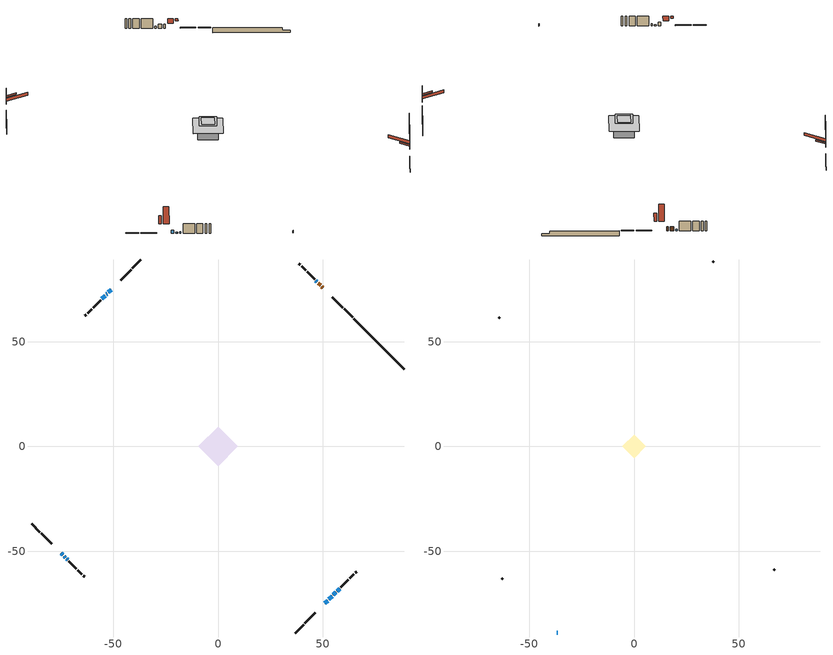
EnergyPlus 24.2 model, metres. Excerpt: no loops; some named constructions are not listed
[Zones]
conditioned space
 floor outside (Floor1 construction): -2.73,0 0,2.73 2.73,0 0,-2.73 z0.61
 floor adiabatic (AdiabaticFloorConstruction): -9.42,0 0,9.42 9.42,0 0,-9.42 z3.05
 floor foundation (Slab1 construction): -6.03,0.44 -0.44,6.03 6.03,-0.44 0.44,-6.03 z-1.83
 wall outside (RimJoist1 construction): 36.85,-88.96 40.82,-84.98 / -88.96,-36.85 -84.98,-40.82 / -36.85,88.96 -40.82,84.98 / 64.16,61.65 60.19,65.62 z0.61:0.91
 wall outside (RimJoist2 construction): 41.48,-84.33 46.43,-79.38 / -84.33,-41.48 -79.38,-46.43 / -41.48,84.33 -46.43,79.38 / 59.53,66.28 54.58,71.23 z0.61:0.91
 wall outside (AdiabaticWallConstruction 1): 50.02,75.79 49.56,76.25 / 48.91,76.9 47.83,77.98 z0.61:2.64
 wall outside (AdiabaticWallConstruction): 47.17,78.63 46.74,79.07 / -50.99,74.82 -52.29,73.52 / -72.17,-53.63 -71.74,-54.07 z0.61:1.5; 50.99,-74.82 52.25,-73.56 z0.61:2.64; 52.9,-72.9 54.41,-71.39 z0.61:1.6; -74.82,-50.99 -74.06,-51.75 / -53.87,71.94 -55.38,70.43 z0.61:2.24; 55.07,-70.74 56.22,-69.59 / -73.41,-52.4 -72.83,-52.98 z0.61:1.09; 56.88,-68.93 57.96,-67.85 z0.61:1.7; -52.94,72.87 -53.22,72.59 z0.61:1.83
 wall outside (Wall1 construction): 58.61,-67.19 62.19,-63.61 / -71.09,-54.72 -67.51,-58.3 / -56.04,69.77 -59.62,66.19 / 46.08,79.72 42.5,83.3 z0.61:5.49
 wall outside (Wall2 construction): 62.85,-62.96 64.82,-60.99 / -66.85,-58.96 -64.88,-60.93 / -60.28,65.53 -62.24,63.57 / 41.85,83.96 39.88,85.93 z0.61:5.49
 wall outside (Wall3 construction): 65.47,-60.33 66.07,-59.74 / -64.22,-61.58 -63.63,-62.18 / -62.9,62.91 -63.49,62.31 / 39.22,86.58 38.63,87.18 z0.61:5.49
 wall foundation (FoundationWall1 construction): 64.82,60.99,-1.83 64.82,60.99,0.61 86.55,39.26,0.61 86.55,39.26,-0.64 88.96,36.85,-0.64 88.96,36.85,-1.83
 window (WindowConstruction): 47.17,78.64 46.74,79.07 z0.61:1.5
 window (WindowConstruction 5): 50.99,-74.82 52.25,-73.56 z0.61:2.64
 window (WindowConstruction 6): 52.91,-72.9 54.41,-71.39 z0.61:1.6
 window (WindowConstruction 7): -74.82,-50.99 -74.06,-51.75 z0.61:2.23
 window (WindowConstruction 9): 55.07,-70.74 56.22,-69.59 z0.61:1.09
 window (WindowConstruction 10): -73.41,-52.4 -72.83,-52.98 z0.61:1.09
 window (WindowConstruction 1): -50.99,74.82 -52.28,73.52 z0.61:1.5
 window (WindowConstruction 2): 56.88,-68.93 57.96,-67.85 z0.61:1.7
 window (WindowConstruction 3): -72.17,-53.64 -71.74,-54.07 z0.61:1.5
 window (WindowConstruction 8): -52.94,72.87 -53.22,72.59 z0.61:1.83
 window (WindowConstruction 4): -53.87,71.94 -55.38,70.43 z0.61:2.23
 door (Door): 50.02,75.79 49.56,76.24 z0.61:2.64
 door (Door 1): 48.91,76.9 47.83,77.98 z0.61:2.64
 ceiling adiabatic (AdiabaticFloorConstruction): 0,-9.42 9.42,0 0,9.42 -9.42,0 z3.05
 roof outside (Roof1 construction): 47.92,-77.89,5.49 44.75,-74.71,6.98 43.91,-75.55,6.98 47.09,-78.72,5.49; -77.89,-47.92,5.49 -74.71,-44.75,6.98 -75.55,-43.91,6.98 -78.72,-47.09,5.49; -47.92,77.89,5.49 -44.75,74.71,6.98 -43.91,75.55,6.98 -47.09,78.72,5.49; 53.09,72.72,5.49 49.91,69.55,6.98 50.75,68.71,6.98 53.92,71.88,5.49
attic - vented
 floor to conditioned space (Floor2 construction Reversed): -4.04,0 0,4.04 4.04,0 0,-4.04 z5.49
 floor to conditioned space (Floor3 construction Reversed): -5.51,0 0,5.51 5.51,0 0,-5.51 z5.49
 wall outside (AdiabaticWallConstruction): -36.85,-88.96 -36.46,-88.96 z0.61:1.83
 wall outside (Wall4 construction): 66.73,-59.08 67.19,-58.62 / -62.97,-62.83 -62.51,-63.3 / -64.15,61.66 -64.62,61.19 / 37.97,87.84 37.51,88.3 z0.61:5.49
 window (WindowConstruction 11): -36.85,-88.96 -36.46,-88.96 z0.61:1.83
 roof outside (Roof2 construction): 50.33,-75.47,5.49 43.68,-68.82,8.62 41.93,-70.57,8.62 48.58,-77.23,5.49; -75.47,-50.33,5.49 -68.82,-43.68,8.62 -70.57,-41.93,8.62 -77.23,-48.58,5.49; -50.33,75.47,5.49 -43.68,68.82,8.62 -41.93,70.57,8.62 -48.58,77.23,5.49; 50.68,75.13,5.49 44.02,68.48,8.62 45.78,66.72,8.62 52.43,73.38,5.49
[Material] Roughness=Rough; Thermal Absorptance=0.9
Name | Thickness {m} | Conductivity {W/m-K} | Density {kg/m3} | Specific Heat {J/kg-K} | Solar Absorptance | Visible Absorptance
ceiling loosefill ins | 0.169333 | 0.0480833 | 16.02 | 1046.75 | 0.7 | 0.7
ceiling stud and cavity | 0.1397 | 0.672331 | 65.682 | 1177.47 | 0.7 | 0.7
ceiling stud and cavity 1 | 0.1397 | 0.708348 | 65.682 | 1177.47 | 0.7 | 0.7
gypsum board | 0.0127 | 0.160291 | 801 | 837.4 | 0.6 | 0.6
[Construction]
Floor2 construction: ceiling loosefill ins, ceiling stud and cavity, gypsum board
Floor3 construction: ceiling loosefill ins, ceiling stud and cavity 1, gypsum board
[EnergyManagementSystem:OutputVariable] Type of Data in Variable=Summed; Update Frequency=ZoneTimestep
Name | EMS Variable | EMS Program or Subroutine | Units
loads_htg_natvent_annual_outvar; Energy Management System Output Variable 19 | loads_htg_natvent | component_loads_program | J
loads_htg_mechvent_annual_outvar; Energy Management System Output Variable 20 | loads_htg_mechvent | component_loads_program | J
loads_htg_whf_annual_outvar; Energy Management System Output Variable 21 | loads_htg_whf | component_loads_program | J
loads_htg_ducts_annual_outvar; Energy Management System Output Variable 22 | loads_htg_ducts | component_loads_program | J
loads_htg_intgains_annual_outvar; Energy Management System Output Variable 23 | loads_htg_intgains | component_loads_program | J
loads_htg_lighting_annual_outvar; Energy Management System Output Variable 24 | loads_htg_lighting | component_loads_program | J
loads_clg_roofs_annual_outvar; Energy Management System Output Variable 25 | loads_clg_roofs | component_loads_program | J
loads_clg_ceilings_annual_outvar; Energy Management System Output Variable 26 | loads_clg_ceilings | component_loads_program | J
loads_clg_walls_annual_outvar; Energy Management System Output Variable 27 | loads_clg_walls | component_loads_program | J
loads_clg_rim_joists_annual_outvar; Energy Management System Output Variable 28 | loads_clg_rim_joists | component_loads_program | J
loads_clg_foundation_walls_annual_outvar; Energy Management System Output Variable 29 | loads_clg_foundation_walls | component_loads_program | J
loads_clg_doors_annual_outvar; Energy Management System Output Variable 30 | loads_clg_doors | component_loads_program | J
loads_clg_windows_conduction_annual_outvar; Energy Management System Output Variable 31 | loads_clg_windows_conduction | component_loads_program | J
loads_clg_windows_solar_annual_outvar; Energy Management System Output Variable 32 | loads_clg_windows_solar | component_loads_program | J
loads_clg_skylights_conduction_annual_outvar; Energy Management System Output Variable 33 | loads_clg_skylights_conduction | component_loads_program | J
loads_clg_skylights_solar_annual_outvar; Energy Management System Output Variable 34 | loads_clg_skylights_solar | component_loads_program | J
loads_clg_floors_annual_outvar; Energy Management System Output Variable 35 | loads_clg_floors | component_loads_program | J
loads_clg_slabs_annual_outvar; Energy Management System Output Variable 36 | loads_clg_slabs | component_loads_program | J
loads_clg_internal_mass_annual_outvar; Energy Management System Output Variable 37 | loads_clg_internal_mass | component_loads_program | J
loads_clg_infil_annual_outvar; Energy Management System Output Variable 38 | loads_clg_infil | component_loads_program | J
loads_clg_natvent_annual_outvar; Energy Management System Output Variable 39 | loads_clg_natvent | component_loads_program | J
loads_clg_mechvent_annual_outvar; Energy Management System Output Variable 40 | loads_clg_mechvent | component_loads_program | J
loads_clg_whf_annual_outvar; Energy Management System Output Variable 41 | loads_clg_whf | component_loads_program | J
loads_clg_ducts_annual_outvar; Energy Management System Output Variable 42 | loads_clg_ducts | component_loads_program | J
loads_clg_intgains_annual_outvar; Energy Management System Output Variable 43 | loads_clg_intgains | component_loads_program | J
loads_clg_lighting_annual_outvar; Energy Management System Output Variable 44 | loads_clg_lighting | component_loads_program | J
loads_htg_tot_annual_outvar; Energy Management System Output Variable 1; Energy Management System Output Variable 45 | loads_htg_tot | total_loads_program | J
loads_clg_tot_annual_outvar; Energy Management System Output Variable 2; Energy Management System Output Variable 46 | loads_clg_tot | total_loads_program | J
Energy Management System Output Variable 3 | htg_unmet_hours | unmet_hours_program | hr
Energy Management System Output Variable 4 | clg_unmet_hours | unmet_hours_program | hr
Energy Management System Output Variable 5 | loads_htg_roofs | component_loads_program | J
Energy Management System Output Variable 6 | loads_htg_ceilings | component_loads_program | J
Energy Management System Output Variable 7 | loads_htg_walls | component_loads_program | J
Energy Management System Output Variable 8 | loads_htg_rim_joists | component_loads_program | J
Energy Management System Output Variable 9 | loads_htg_foundation_walls | component_loads_program | J
Energy Management System Output Variable 10 | loads_htg_doors | component_loads_program | J
Energy Management System Output Variable 11 | loads_htg_windows_conduction | component_loads_program | J
Energy Management System Output Variable 12 | loads_htg_windows_solar | component_loads_program | J
Energy Management System Output Variable 13 | loads_htg_skylights_conduction | component_loads_program | J
Energy Management System Output Variable 14 | loads_htg_skylights_solar | component_loads_program | J
Energy Management System Output Variable 15 | loads_htg_floors | component_loads_program | J
Energy Management System Output Variable 16 | loads_htg_slabs | component_loads_program | J
Energy Management System Output Variable 17 | loads_htg_internal_mass | component_loads_program | J
Energy Management System Output Variable 18 | loads_htg_infil | component_loads_program | J
[Schedule:Day:Interval]
interior lighting schedule day: No, 01:00, 0.108182, 04:00, 0.0901515, 05:00, 0.0991667, 06:00, 0.162273, 07:00, 0.270455, 08:00, 0.342576, 10:00, 0.369621, 11:00, 0.351591, 12:00, 0.333561, 13:00, 0.324545, 14:00, 0.31553, 15:00, 0.333561, 16:00, 0.369621, 17:00, 0.450758, 18:00, 0.585985, 19:00, 0.775303, 20:00, 0.955606, 21:00, 0.991667, 22:00, 0.712197, 23:00, 0.360606, 24:00, 0.162273
interior lighting schedule day 1: No, 01:00, 0.100909, 04:00, 0.0840909, 05:00, 0.0925, 06:00, 0.151364, 07:00, 0.252273, 08:00, 0.319545, 10:00, 0.344773, 11:00, 0.327955, 12:00, 0.311136, 13:00, 0.302727, 14:00, 0.294318, 15:00, 0.311136, 16:00, 0.344773, 17:00, 0.420455, 18:00, 0.546591, 19:00, 0.723182, 20:00, 0.891364, 21:00, 0.925, 22:00, 0.664318, 23:00, 0.336364, 24:00, 0.151364
interior lighting schedule day 2: No, 01:00, 0.0927273, 04:00, 0.0772727, 05:00, 0.085, 06:00, 0.139091, 07:00, 0.231818, 08:00, 0.293636, 10:00, 0.316818, 11:00, 0.301364, 12:00, 0.285909, 13:00, 0.278182, 14:00, 0.270455, 15:00, 0.285909, 16:00, 0.316818, 17:00, 0.386364, 18:00, 0.502273, 19:00, 0.664545, 20:00, 0.819091, 21:00, 0.85, 22:00, 0.610455, 23:00, 0.309091, 24:00, 0.139091
interior lighting schedule day 3: No, 01:00, 0.0845455, 04:00, 0.0704545, 05:00, 0.0775, 06:00, 0.126818, 07:00, 0.211364, 08:00, 0.267727, 10:00, 0.288864, 11:00, 0.274773, 12:00, 0.260682, 13:00, 0.253636, 14:00, 0.246591, 15:00, 0.260682, 16:00, 0.288864, 17:00, 0.352273, 18:00, 0.457955, 19:00, 0.605909, 20:00, 0.746818, 21:00, 0.775, 22:00, 0.556591, 23:00, 0.281818, 24:00, 0.126818
interior lighting schedule day 4: No, 01:00, 0.0763636, 04:00, 0.0636364, 05:00, 0.07, 06:00, 0.114545, 07:00, 0.190909, 08:00, 0.241818, 10:00, 0.260909, 11:00, 0.248182, 12:00, 0.235455, 13:00, 0.229091, 14:00, 0.222727, 15:00, 0.235455, 16:00, 0.260909, 17:00, 0.318182, 18:00, 0.413636, 19:00, 0.547273, 20:00, 0.674545, 21:00, 0.7, 22:00, 0.502727, 23:00, 0.254545, 24:00, 0.114545
interior lighting schedule day 5: No, 01:00, 0.0727273, 04:00, 0.0606061, 05:00, 0.0666667, 06:00, 0.109091, 07:00, 0.181818, 08:00, 0.230303, 10:00, 0.248485, 11:00, 0.236364, 12:00, 0.224242, 13:00, 0.218182, 14:00, 0.212121, 15:00, 0.224242, 16:00, 0.248485, 17:00, 0.30303, 18:00, 0.393939, 19:00, 0.521212, 20:00, 0.642424, 21:00, 0.666667, 22:00, 0.478788, 23:00, 0.242424, 24:00, 0.109091
interior lighting schedule day 6: No, 01:00, 0.0745455, 04:00, 0.0621212, 05:00, 0.0683333, 06:00, 0.111818, 07:00, 0.186364, 08:00, 0.236061, 10:00, 0.254697, 11:00, 0.242273, 12:00, 0.229848, 13:00, 0.223636, 14:00, 0.217424, 15:00, 0.229848, 16:00, 0.254697, 17:00, 0.310606, 18:00, 0.403788, 19:00, 0.534242, 20:00, 0.658485, 21:00, 0.683333, 22:00, 0.490758, 23:00, 0.248485, 24:00, 0.111818
interior lighting schedule day 7: No, 01:00, 0.08, 04:00, 0.0666667, 05:00, 0.0733333, 06:00, 0.12, 07:00, 0.2, 08:00, 0.253333, 10:00, 0.273333, 11:00, 0.26, 12:00, 0.246667, 13:00, 0.24, 14:00, 0.233333, 15:00, 0.246667, 16:00, 0.273333, 17:00, 0.333333, 18:00, 0.433333, 19:00, 0.573333, 20:00, 0.706667, 21:00, 0.733333, 22:00, 0.526667, 23:00, 0.266667, 24:00, 0.12
interior lighting schedule day 8: No, 01:00, 0.0890909, 04:00, 0.0742424, 05:00, 0.0816667, 06:00, 0.133636, 07:00, 0.222727, 08:00, 0.282121, 10:00, 0.304394, 11:00, 0.289545, 12:00, 0.274697, 13:00, 0.267273, 14:00, 0.259848, 15:00, 0.274697, 16:00, 0.304394, 17:00, 0.371212, 18:00, 0.482576, 19:00, 0.638485, 20:00, 0.78697, 21:00, 0.816667, 22:00, 0.586515, 23:00, 0.29697, 24:00, 0.133636
interior lighting schedule day 9: No, 01:00, 0.0972727, 04:00, 0.0810606, 05:00, 0.0891667, 06:00, 0.145909, 07:00, 0.243182, 08:00, 0.30803, 10:00, 0.332348, 11:00, 0.316136, 12:00, 0.299924, 13:00, 0.291818, 14:00, 0.283712, 15:00, 0.299924, 16:00, 0.332348, 17:00, 0.405303, 18:00, 0.526894, 19:00, 0.697121, 20:00, 0.859242, 21:00, 0.891667, 22:00, 0.640379, 23:00, 0.324242, 24:00, 0.145909
interior lighting schedule day 10: No, 01:00, 0.105455, 04:00, 0.0878788, 05:00, 0.0966667, 06:00, 0.158182, 07:00, 0.263636, 08:00, 0.333939, 10:00, 0.360303, 11:00, 0.342727, 12:00, 0.325152, 13:00, 0.316364, 14:00, 0.307576, 15:00, 0.325152, 16:00, 0.360303, 17:00, 0.439394, 18:00, 0.571212, 19:00, 0.755758, 20:00, 0.931515, 21:00, 0.966667, 22:00, 0.694242, 23:00, 0.351515, 24:00, 0.158182
interior lighting schedule day 11: No, 01:00, 0.109091, 04:00, 0.0909091, 05:00, 0.1, 06:00, 0.163636, 07:00, 0.272727, 08:00, 0.345455, 10:00, 0.372727, 11:00, 0.354545, 12:00, 0.336364, 13:00, 0.327273, 14:00, 0.318182, 15:00, 0.336364, 16:00, 0.372727, 17:00, 0.454545, 18:00, 0.590909, 19:00, 0.781818, 20:00, 0.963636, 21:00, 1, 22:00, 0.718182, 23:00, 0.363636, 24:00, 0.163636
interior lighting schedule default day; occupants schedule default day; clothes dryer schedule default day; cooking range schedule default day; mech vent bath fan 0 schedule default day; mech vent range fan 0 schedule default day; misc plug loads schedule default day; general water use schedule default day; heating setpoint default day; cooling setpoint default day; clothes dryer exhaust 0 schedule default day; cooling season schedule day; cooling season schedule day 2; cooling season schedule default day; exterior lighting schedule default day; natural vent schedule default day: No, 24:00, 0
occupants schedule day: No, 05:00, 0.426829, 06:00, 0.719512, 07:00, 1, 08:00, 0.670732, 09:00, 0.329268, 14:00, 0.170732, 15:00, 0.231707, 16:00, 0.329268, 17:00, 0.5, 18:00, 0.670732, 19:00, 0.829268, 21:00, 1, 22:00, 0.853659, 23:00, 0.646341, 24:00, 0.426829
clothes dryer schedule day; clothes dryer exhaust 0 schedule day: No, 01:00, 0.123457, 02:00, 0.0740741, 03:00, 0.0493827, 04:00, 0.0246914, 05:00, 0.0493827, 06:00, 0.0740741, 07:00, 0.197531, 08:00, 0.395062, 09:00, 0.592593, 10:00, 0.839506, 11:00, 0.962963, 12:00, 1, 13:00, 0.91358, 14:00, 0.82716, 15:00, 0.716049, 16:00, 0.753086, 17:00, 0.679012, 18:00, 0.666667, 20:00, 0.62963, 21:00, 0.641975, 22:00, 0.666667, 23:00, 0.54321, 24:00, 0.296296
cooking range schedule day: No, 05:00, 0.0597015, 06:00, 0.11194, 07:00, 0.171642, 08:00, 0.291045, 11:00, 0.343284, 12:00, 0.402985, 13:00, 0.462687, 14:00, 0.343284, 15:00, 0.291045, 16:00, 0.402985, 17:00, 0.567164, 18:00, 1, 19:00, 0.850746, 20:00, 0.432836, 21:00, 0.291045, 22:00, 0.231343, 23:00, 0.171642, 24:00, 0.11194
mech vent bath fan 0 schedule day: No, 07:00, 0, 08:00, 1, 09:00, 0.2, 24:00, 0
mech vent range fan 0 schedule day: No, 18:00, 0, 19:00, 1, 20:00, 0.2, 24:00, 0
misc plug loads schedule day: No, 06:00, 0.705882, 07:00, 0.745098, 08:00, 0.803922, 15:00, 0.823529, 16:00, 0.862745, 17:00, 0.921569, 18:00, 0.980392, 19:00, 1, 20:00, 0.980392, 21:00, 0.941176, 22:00, 0.862745, 23:00, 0.784314, 24:00, 0.72549
general water use schedule day: No, 01:00, 0.315068, 03:00, 0.287671, 04:00, 0.342466, 05:00, 0.369863, 06:00, 0.520548, 07:00, 0.60274, 08:00, 0.534247, 10:00, 0.506849, 11:00, 0.465753, 14:00, 0.479452, 15:00, 0.534247, 16:00, 0.589041, 17:00, 0.69863, 18:00, 0.876712, 19:00, 0.890411, 20:00, 0.986301, 21:00, 1, 22:00, 0.863014, 23:00, 0.616438, 24:00, 0.465753
heating setpoint day: No, 07:00, 18, 23:00, 21, 24:00, 18
cooling setpoint day: No, 24:00, 25
cooling season schedule day 1: No, 24:00, 1
exterior lighting schedule day: No, 01:00, 0.566667, 03:00, 0.524167, 05:00, 0.495833, 06:00, 0.5525, 07:00, 0.623333, 08:00, 0.580833, 09:00, 0.439167, 10:00, 0.354167, 12:00, 0.34, 13:00, 0.354167, 14:00, 0.396667, 15:00, 0.425, 16:00, 0.495833, 17:00, 0.623333, 18:00, 0.793333, 19:00, 0.906667, 20:00, 0.963333, 21:00, 0.991667, 22:00, 0.920833, 23:00, 0.793333, 24:00, 0.665833
exterior lighting schedule day 1: No, 01:00, 0.528571, 03:00, 0.488929, 05:00, 0.4625, 06:00, 0.515357, 07:00, 0.581429, 08:00, 0.541786, 09:00, 0.409643, 10:00, 0.330357, 12:00, 0.317143, 13:00, 0.330357, 14:00, 0.37, 15:00, 0.396429, 16:00, 0.4625, 17:00, 0.581429, 18:00, 0.74, 19:00, 0.845714, 20:00, 0.898571, 21:00, 0.925, 22:00, 0.858929, 23:00, 0.74, 24:00, 0.621071
exterior lighting schedule day 10: No, 01:00, 0.552381, 03:00, 0.510952, 05:00, 0.483333, 06:00, 0.538571, 07:00, 0.607619, 08:00, 0.56619, 09:00, 0.428095, 10:00, 0.345238, 12:00, 0.331429, 13:00, 0.345238, 14:00, 0.386667, 15:00, 0.414286, 16:00, 0.483333, 17:00, 0.607619, 18:00, 0.773333, 19:00, 0.88381, 20:00, 0.939048, 21:00, 0.966667, 22:00, 0.897619, 23:00, 0.773333, 24:00, 0.649048
exterior lighting schedule day 11: No, 01:00, 0.571429, 03:00, 0.528571, 05:00, 0.5, 06:00, 0.557143, 07:00, 0.628571, 08:00, 0.585714, 09:00, 0.442857, 10:00, 0.357143, 12:00, 0.342857, 13:00, 0.357143, 14:00, 0.4, 15:00, 0.428571, 16:00, 0.5, 17:00, 0.628571, 18:00, 0.8, 19:00, 0.914286, 20:00, 0.971429, 21:00, 1, 22:00, 0.928571, 23:00, 0.8, 24:00, 0.671429
exterior lighting schedule day 2: No, 01:00, 0.485714, 03:00, 0.449286, 05:00, 0.425, 06:00, 0.473571, 07:00, 0.534286, 08:00, 0.497857, 09:00, 0.376429, 10:00, 0.303571, 12:00, 0.291429, 13:00, 0.303571, 14:00, 0.34, 15:00, 0.364286, 16:00, 0.425, 17:00, 0.534286, 18:00, 0.68, 19:00, 0.777143, 20:00, 0.825714, 21:00, 0.85, 22:00, 0.789286, 23:00, 0.68, 24:00, 0.570714
exterior lighting schedule day 3: No, 01:00, 0.442857, 03:00, 0.409643, 05:00, 0.3875, 06:00, 0.431786, 07:00, 0.487143, 08:00, 0.453929, 09:00, 0.343214, 10:00, 0.276786, 12:00, 0.265714, 13:00, 0.276786, 14:00, 0.31, 15:00, 0.332143, 16:00, 0.3875, 17:00, 0.487143, 18:00, 0.62, 19:00, 0.708571, 20:00, 0.752857, 21:00, 0.775, 22:00, 0.719643, 23:00, 0.62, 24:00, 0.520357
exterior lighting schedule day 4: No, 01:00, 0.4, 03:00, 0.37, 05:00, 0.35, 06:00, 0.39, 07:00, 0.44, 08:00, 0.41, 09:00, 0.31, 10:00, 0.25, 12:00, 0.24, 13:00, 0.25, 14:00, 0.28, 15:00, 0.3, 16:00, 0.35, 17:00, 0.44, 18:00, 0.56, 19:00, 0.64, 20:00, 0.68, 21:00, 0.7, 22:00, 0.65, 23:00, 0.56, 24:00, 0.47
exterior lighting schedule day 5: No, 01:00, 0.380952, 03:00, 0.352381, 05:00, 0.333333, 06:00, 0.371429, 07:00, 0.419048, 08:00, 0.390476, 09:00, 0.295238, 10:00, 0.238095, 12:00, 0.228571, 13:00, 0.238095, 14:00, 0.266667, 15:00, 0.285714, 16:00, 0.333333, 17:00, 0.419048, 18:00, 0.533333, 19:00, 0.609524, 20:00, 0.647619, 21:00, 0.666667, 22:00, 0.619048, 23:00, 0.533333, 24:00, 0.447619
exterior lighting schedule day 6: No, 01:00, 0.390476, 03:00, 0.36119, 05:00, 0.341667, 06:00, 0.380714, 07:00, 0.429524, 08:00, 0.400238, 09:00, 0.302619, 10:00, 0.244048, 12:00, 0.234286, 13:00, 0.244048, 14:00, 0.273333, 15:00, 0.292857, 16:00, 0.341667, 17:00, 0.429524, 18:00, 0.546667, 19:00, 0.624762, 20:00, 0.66381, 21:00, 0.683333, 22:00, 0.634524, 23:00, 0.546667, 24:00, 0.45881
exterior lighting schedule day 7: No, 01:00, 0.419048, 03:00, 0.387619, 05:00, 0.366667, 06:00, 0.408571, 07:00, 0.460952, 08:00, 0.429524, 09:00, 0.324762, 10:00, 0.261905, 12:00, 0.251429, 13:00, 0.261905, 14:00, 0.293333, 15:00, 0.314286, 16:00, 0.366667, 17:00, 0.460952, 18:00, 0.586667, 19:00, 0.670476, 20:00, 0.712381, 21:00, 0.733333, 22:00, 0.680952, 23:00, 0.586667, 24:00, 0.492381
exterior lighting schedule day 8: No, 01:00, 0.466667, 03:00, 0.431667, 05:00, 0.408333, 06:00, 0.455, 07:00, 0.513333, 08:00, 0.478333, 09:00, 0.361667, 10:00, 0.291667, 12:00, 0.28, 13:00, 0.291667, 14:00, 0.326667, 15:00, 0.35, 16:00, 0.408333, 17:00, 0.513333, 18:00, 0.653333, 19:00, 0.746667, 20:00, 0.793333, 21:00, 0.816667, 22:00, 0.758333, 23:00, 0.653333, 24:00, 0.548333
exterior lighting schedule day 9: No, 01:00, 0.509524, 03:00, 0.47131, 05:00, 0.445833, 06:00, 0.496786, 07:00, 0.560476, 08:00, 0.522262, 09:00, 0.394881, 10:00, 0.318452, 12:00, 0.305714, 13:00, 0.318452, 14:00, 0.356667, 15:00, 0.382143, 16:00, 0.445833, 17:00, 0.560476, 18:00, 0.713333, 19:00, 0.815238, 20:00, 0.86619, 21:00, 0.891667, 22:00, 0.827976, 23:00, 0.713333, 24:00, 0.59869
[Schedule:Week:Daily]
heating setpoint Week Rule - Jan1-Dec31: heating setpoint day, heating setpoint day, heating setpoint day, heating setpoint day, heating setpoint day, heating setpoint day, heating setpoint day, heating setpoint default day, heating setpoint default day, heating setpoint default day, heating setpoint default day, heating setpoint default day
cooling setpoint Week Rule - Jan1-Dec31: cooling setpoint day, cooling setpoint day, cooling setpoint day, cooling setpoint day, cooling setpoint day, cooling setpoint day, cooling setpoint day, cooling setpoint default day, cooling setpoint default day, cooling setpoint default day, cooling setpoint default day, cooling setpoint default day
clothes dryer exhaust 0 schedule Week Rule - Jan1-Dec31: clothes dryer exhaust 0 schedule day, clothes dryer exhaust 0 schedule day, clothes dryer exhaust 0 schedule day, clothes dryer exhaust 0 schedule day, clothes dryer exhaust 0 schedule day, clothes dryer exhaust 0 schedule day, clothes dryer exhaust 0 schedule day, clothes dryer exhaust 0 schedule default day, clothes dryer exhaust 0 schedule default day, clothes dryer exhaust 0 schedule default day, clothes dryer exhaust 0 schedule default day, clothes dryer exhaust 0 schedule default day
cooling season schedule Week Rule - Jan1-May26: cooling season schedule day, cooling season schedule day, cooling season schedule day, cooling season schedule day, cooling season schedule day, cooling season schedule day, cooling season schedule day, cooling season schedule default day, cooling season schedule default day, cooling season schedule default day, cooling season schedule default day, cooling season schedule default day
cooling season schedule Week Rule - May27-Jun2: cooling season schedule day, cooling season schedule day, cooling season schedule day, cooling season schedule day, cooling season schedule day, cooling season schedule day 1, cooling season schedule day 1, cooling season schedule default day, cooling season schedule default day, cooling season schedule default day, cooling season schedule default day, cooling season schedule default day
cooling season schedule Week Rule - Jun3-Aug25: cooling season schedule day 1, cooling season schedule day 1, cooling season schedule day 1, cooling season schedule day 1, cooling season schedule day 1, cooling season schedule day 1, cooling season schedule day 1, cooling season schedule default day, cooling season schedule default day, cooling season schedule default day, cooling season schedule default day, cooling season schedule default day
cooling season schedule Week Rule - Aug26-Sep1: cooling season schedule day 1, cooling season schedule day 1, cooling season schedule day 1, cooling season schedule day 1, cooling season schedule day 1, cooling season schedule day 1, cooling season schedule day 2, cooling season schedule default day, cooling season schedule default day, cooling season schedule default day, cooling season schedule default day, cooling season schedule default day
cooling season schedule Week Rule - Sep2-Dec31: cooling season schedule day 2, cooling season schedule day 2, cooling season schedule day 2, cooling season schedule day 2, cooling season schedule day 2, cooling season schedule day 2, cooling season schedule day 2, cooling season schedule default day, cooling season schedule default day, cooling season schedule default day, cooling season schedule default day, cooling season schedule default day
exterior lighting schedule Week Rule - May27-Jun2: exterior lighting schedule day 4, exterior lighting schedule day 4, exterior lighting schedule day 4, exterior lighting schedule day 4, exterior lighting schedule day 4, exterior lighting schedule day 5, exterior lighting schedule day 5, exterior lighting schedule default day, exterior lighting schedule default day, exterior lighting schedule default day, exterior lighting schedule default day, exterior lighting schedule default day
exterior lighting schedule Week Rule - Jun3-Jun30: exterior lighting schedule day 5, exterior lighting schedule day 5, exterior lighting schedule day 5, exterior lighting schedule day 5, exterior lighting schedule day 5, exterior lighting schedule day 5, exterior lighting schedule day 5, exterior lighting schedule default day, exterior lighting schedule default day, exterior lighting schedule default day, exterior lighting schedule default day, exterior lighting schedule default day
exterior lighting schedule Week Rule - Jul1-Jul28: exterior lighting schedule day 6, exterior lighting schedule day 6, exterior lighting schedule day 6, exterior lighting schedule day 6, exterior lighting schedule day 6, exterior lighting schedule day 6, exterior lighting schedule day 6, exterior lighting schedule default day, exterior lighting schedule default day, exterior lighting schedule default day, exterior lighting schedule default day, exterior lighting schedule default day
exterior lighting schedule Week Rule - Jul29-Aug4: exterior lighting schedule day 6, exterior lighting schedule day 6, exterior lighting schedule day 6, exterior lighting schedule day 7, exterior lighting schedule day 7, exterior lighting schedule day 7, exterior lighting schedule day 7, exterior lighting schedule default day, exterior lighting schedule default day, exterior lighting schedule default day, exterior lighting schedule default day, exterior lighting schedule default day
exterior lighting schedule Week Rule - Aug5-Aug25: exterior lighting schedule day 7, exterior lighting schedule day 7, exterior lighting schedule day 7, exterior lighting schedule day 7, exterior lighting schedule day 7, exterior lighting schedule day 7, exterior lighting schedule day 7, exterior lighting schedule default day, exterior lighting schedule default day, exterior lighting schedule default day, exterior lighting schedule default day, exterior lighting schedule default day
exterior lighting schedule Week Rule - Aug26-Sep1: exterior lighting schedule day 7, exterior lighting schedule day 7, exterior lighting schedule day 7, exterior lighting schedule day 7, exterior lighting schedule day 7, exterior lighting schedule day 7, exterior lighting schedule day 8, exterior lighting schedule default day, exterior lighting schedule default day, exterior lighting schedule default day, exterior lighting schedule default day, exterior lighting schedule default day
exterior lighting schedule Week Rule - Sep2-Sep29: exterior lighting schedule day 8, exterior lighting schedule day 8, exterior lighting schedule day 8, exterior lighting schedule day 8, exterior lighting schedule day 8, exterior lighting schedule day 8, exterior lighting schedule day 8, exterior lighting schedule default day, exterior lighting schedule default day, exterior lighting schedule default day, exterior lighting schedule default day, exterior lighting schedule default day
exterior lighting schedule Week Rule - Sep30-Oct6: exterior lighting schedule day 8, exterior lighting schedule day 9, exterior lighting schedule day 9, exterior lighting schedule day 9, exterior lighting schedule day 9, exterior lighting schedule day 9, exterior lighting schedule day 9, exterior lighting schedule default day, exterior lighting schedule default day, exterior lighting schedule default day, exterior lighting schedule default day, exterior lighting schedule default day
exterior lighting schedule Week Rule - Oct7-Oct27: exterior lighting schedule day 9, exterior lighting schedule day 9, exterior lighting schedule day 9, exterior lighting schedule day 9, exterior lighting schedule day 9, exterior lighting schedule day 9, exterior lighting schedule day 9, exterior lighting schedule default day, exterior lighting schedule default day, exterior lighting schedule default day, exterior lighting schedule default day, exterior lighting schedule default day
exterior lighting schedule Week Rule - Oct28-Nov3: exterior lighting schedule day 9, exterior lighting schedule day 9, exterior lighting schedule day 9, exterior lighting schedule day 9, exterior lighting schedule day 10, exterior lighting schedule day 10, exterior lighting schedule day 10, exterior lighting schedule default day, exterior lighting schedule default day, exterior lighting schedule default day, exterior lighting schedule default day, exterior lighting schedule default day
exterior lighting schedule Week Rule - Nov4-Nov24: exterior lighting schedule day 10, exterior lighting schedule day 10, exterior lighting schedule day 10, exterior lighting schedule day 10, exterior lighting schedule day 10, exterior lighting schedule day 10, exterior lighting schedule day 10, exterior lighting schedule default day, exterior lighting schedule default day, exterior lighting schedule default day, exterior lighting schedule default day, exterior lighting schedule default day
exterior lighting schedule Week Rule - Nov25-Dec1: exterior lighting schedule day 10, exterior lighting schedule day 10, exterior lighting schedule day 10, exterior lighting schedule day 10, exterior lighting schedule day 10, exterior lighting schedule day 10, exterior lighting schedule day 11, exterior lighting schedule default day, exterior lighting schedule default day, exterior lighting schedule default day, exterior lighting schedule default day, exterior lighting schedule default day
exterior lighting schedule Week Rule - Dec2-Dec31: exterior lighting schedule day 11, exterior lighting schedule day 11, exterior lighting schedule day 11, exterior lighting schedule day 11, exterior lighting schedule day 11, exterior lighting schedule day 11, exterior lighting schedule day 11, exterior lighting schedule default day, exterior lighting schedule default day, exterior lighting schedule default day, exterior lighting schedule default day, exterior lighting schedule default day
natural vent schedule Week Rule - Jan1-Dec31: natural vent schedule default day, natural vent schedule default day, natural vent schedule default day, natural vent schedule default day, natural vent schedule default day, natural vent schedule default day, natural vent schedule default day, natural vent schedule default day, natural vent schedule default day, natural vent schedule default day, natural vent schedule default day, natural vent schedule default day
[Schedule:Year]
heating setpoint: heating setpoint Week Rule - Jan1-Dec31, 1, 1, 12, 31
cooling setpoint: cooling setpoint Week Rule - Jan1-Dec31, 1, 1, 12, 31
clothes dryer exhaust 0 schedule: clothes dryer exhaust 0 schedule Week Rule - Jan1-Dec31, 1, 1, 12, 31
cooling season schedule: cooling season schedule Week Rule - Jan1-May26, 1, 1, 5, 26, cooling season schedule Week Rule - May27-Jun2, 5, 27, 6, 2, cooling season schedule Week Rule - Jun3-Aug25, 6, 3, 8, 25, cooling season schedule Week Rule - Aug26-Sep1, 8, 26, 9, 1, cooling season schedule Week Rule - Sep2-Dec31, 9, 2, 12, 31
natural vent schedule: natural vent schedule Week Rule - Jan1-Dec31, 1, 1, 12, 31
